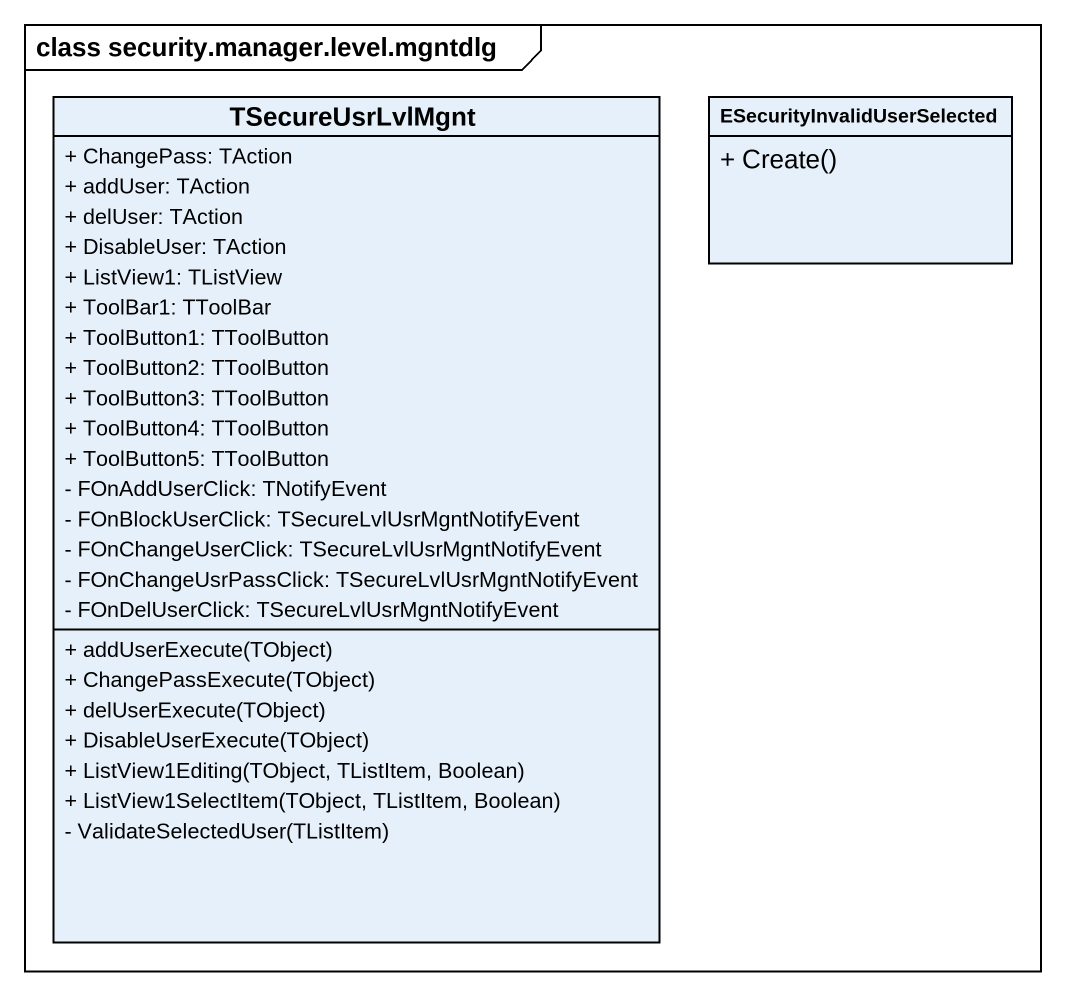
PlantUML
@startuml
mainframe class security.manager.level.mgntdlg
hide circle
hide empty members
skinparam classAttributeIconSize 0
class TSecureUsrLvlMgnt {
  + ChangePass: TAction
  + addUser: TAction
  + delUser: TAction
  + DisableUser: TAction
  + ListView1: TListView
  + ToolBar1: TToolBar
  + ToolButton1: TToolButton
  + ToolButton2: TToolButton
  + ToolButton3: TToolButton
  + ToolButton4: TToolButton
  + ToolButton5: TToolButton
  - FOnAddUserClick: TNotifyEvent
  - FOnBlockUserClick: TSecureLvlUsrMgntNotifyEvent
  - FOnChangeUserClick: TSecureLvlUsrMgntNotifyEvent
  - FOnChangeUsrPassClick: TSecureLvlUsrMgntNotifyEvent
  - FOnDelUserClick: TSecureLvlUsrMgntNotifyEvent
  + addUserExecute(TObject)
  + ChangePassExecute(TObject)
  + delUserExecute(TObject)
  + DisableUserExecute(TObject)
  + ListView1Editing(TObject, TListItem, Boolean)
  + ListView1SelectItem(TObject, TListItem, Boolean)
  - ValidateSelectedUser(TListItem)
}
class ESecurityInvalidUserSelected {
  + Create()
}
@enduml
